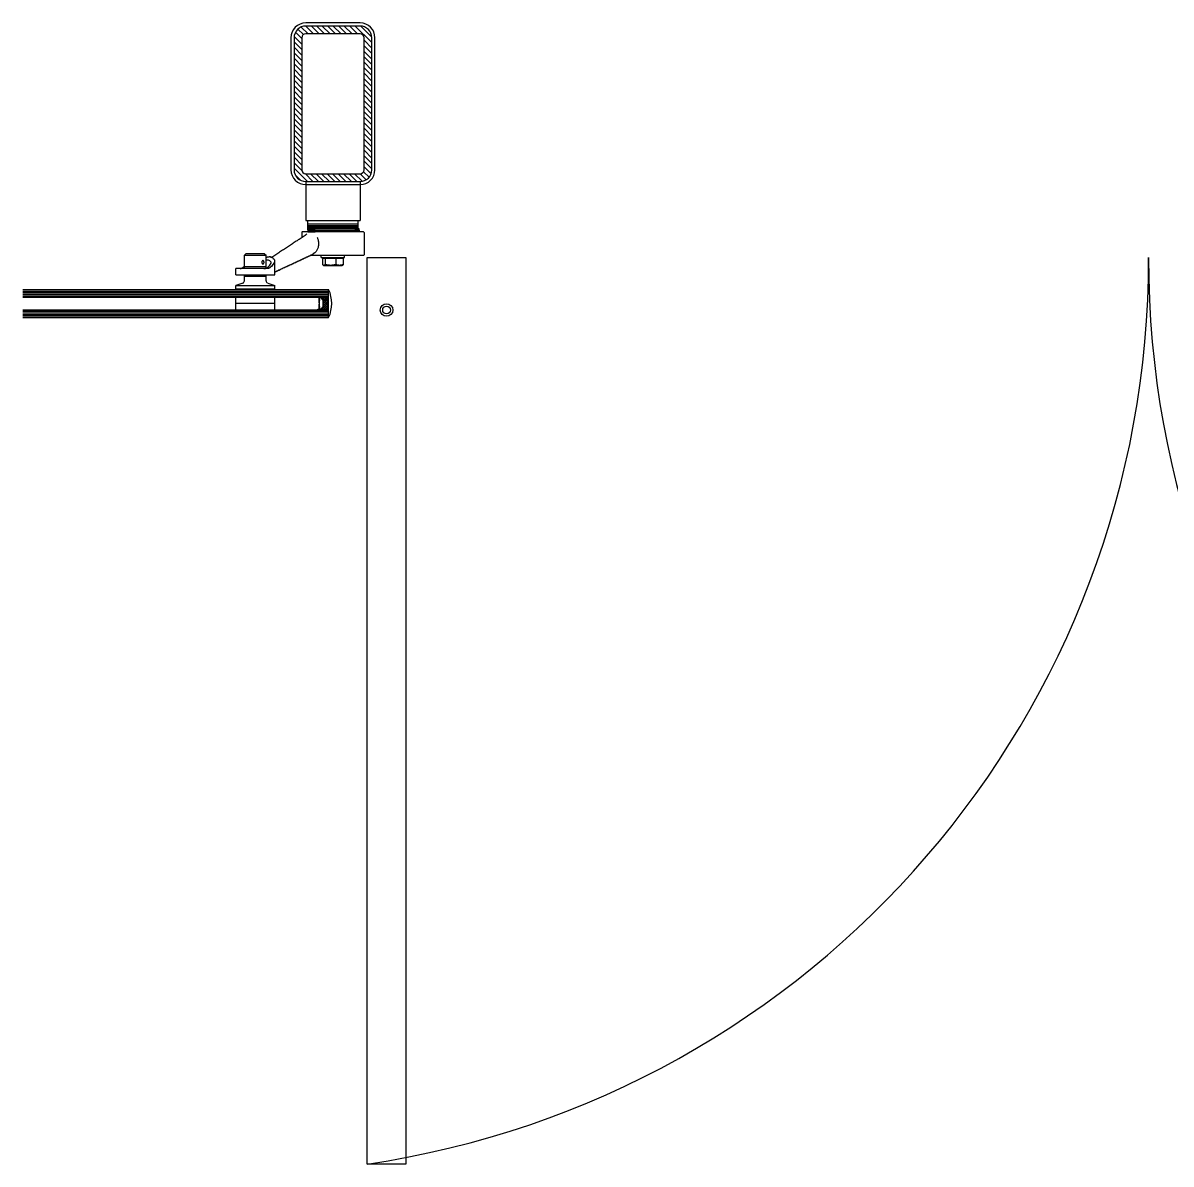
# Model space of a CAD drawing. Header units: inches. Extents: x -12530 to 36157, y 78659 to 110077.
# Drawn here: x 12155 to 13634, y 88586 to 90055 of the extents above; entities that cross this region are included whole.
import ezdxf

# ---------------------------------------------------------------- set-up
doc = ezdxf.new("R2010")
doc.units = ezdxf.units.IN
doc.header["$MEASUREMENT"] = 0
doc.layers.add('freecads.com', color=7, linetype='Continuous')

msp = doc.modelspace()

# ---------------------------------------------------------------- linework, layer by layer
at = {"layer": 'freecads.com'}
for p, q in [((12516.5, 90039.6, 0), (12509.4, 90046.7, 0)), ((12522.5, 90040.6, 0), (12513.7, 90049.4, 0)), ((12589.5, 90054.6, 0), (12519.5, 90054.6, 0)), ((12589.5, 90050.6, 0), (12519.5, 90050.6, 0)), ((12529.6, 90040.6, 0), (12519.6, 90050.6, 0)), ((12536.7, 90040.6, 0), (12526.7, 90050.6, 0)), ((12543.7, 90040.6, 0), (12533.7, 90050.6, 0)), ((12550.8, 90040.6, 0), (12540.8, 90050.6, 0)), ((12557.9, 90040.6, 0), (12547.9, 90050.6, 0)), ((12565, 90040.6, 0), (12555, 90050.6, 0)), ((12572, 90040.6, 0), (12562, 90050.6, 0)), ((12579.1, 90040.6, 0), (12569.1, 90050.6, 0)), ((12586.2, 90040.6, 0), (12576.2, 90050.6, 0)), ((12604.5, 90029.3, 0), (12583.2, 90050.6, 0)), ((12604.5, 90036.4, 0), (12590.3, 90050.6, 0)), ((12500.5, 90035.6, 0), (12500.5, 89865.6, 0)), ((12504.5, 90035.6, 0), (12504.5, 89865.6, 0)), ((12514.5, 90020.3, 0), (12504.5, 90030.3, 0)), ((12514.5, 90027.4, 0), (12504.6, 90037.3, 0)), ((12514.5, 90034.5, 0), (12506.3, 90042.7, 0)), ((12514.5, 90035.6, 0), (12514.5, 89865.6, 0)), ((12589.5, 90040.6, 0), (12519.5, 90040.6, 0)), ((12594.5, 89865.6, 0), (12594.5, 90035.6, 0)), ((12604.5, 90022.3, 0), (12594.5, 90032.3, 0)), ((12604.5, 89865.6, 0), (12604.5, 90035.6, 0)), ((12608.5, 89865.6, 0), (12608.5, 90035.6, 0)), ((12514.5, 90013.3, 0), (12504.5, 90023.3, 0)), ((12514.5, 90006.2, 0), (12504.5, 90016.2, 0)), ((12604.5, 90015.2, 0), (12594.5, 90025.2, 0)), ((12604.5, 90008.1, 0), (12594.5, 90018.1, 0)), ((12514.5, 89999.1, 0), (12504.5, 90009.1, 0)), ((12514.5, 89992, 0), (12504.5, 90002, 0)), ((12604.5, 90001, 0), (12594.5, 90011, 0)), ((12604.5, 89994, 0), (12594.5, 90004, 0)), ((12514.5, 89985, 0), (12504.5, 89995, 0)), ((12514.5, 89977.9, 0), (12504.5, 89987.9, 0)), ((12604.5, 89986.9, 0), (12594.5, 89996.9, 0)), ((12604.5, 89979.8, 0), (12594.5, 89989.8, 0)), ((12514.5, 89970.8, 0), (12504.5, 89980.8, 0)), ((12514.5, 89963.8, 0), (12504.5, 89973.8, 0)), ((12604.5, 89972.8, 0), (12594.5, 89982.8, 0)), ((12604.5, 89965.7, 0), (12594.5, 89975.7, 0)), ((12514.5, 89956.7, 0), (12504.5, 89966.7, 0)), ((12514.5, 89949.6, 0), (12504.5, 89959.6, 0)), ((12604.5, 89958.6, 0), (12594.5, 89968.6, 0)), ((12604.5, 89951.5, 0), (12594.5, 89961.5, 0)), ((12514.5, 89942.6, 0), (12504.5, 89952.6, 0)), ((12514.5, 89935.5, 0), (12504.5, 89945.5, 0)), ((12604.5, 89944.5, 0), (12594.5, 89954.5, 0)), ((12604.5, 89937.4, 0), (12594.5, 89947.4, 0)), ((12514.5, 89928.4, 0), (12504.5, 89938.4, 0)), ((12514.5, 89921.3, 0), (12504.5, 89931.3, 0)), ((12604.5, 89930.3, 0), (12594.5, 89940.3, 0)), ((12604.5, 89923.3, 0), (12594.5, 89933.3, 0)), ((12604.5, 89916.2, 0), (12594.5, 89926.2, 0)), ((12514.5, 89914.3, 0), (12504.5, 89924.3, 0)), ((12514.5, 89907.2, 0), (12504.5, 89917.2, 0)), ((12604.5, 89909.1, 0), (12594.5, 89919.1, 0)), ((12604.5, 89902, 0), (12594.5, 89912, 0)), ((12514.5, 89900.1, 0), (12504.5, 89910.1, 0)), ((12514.5, 89893.1, 0), (12504.5, 89903.1, 0)), ((12604.5, 89895, 0), (12594.5, 89905, 0)), ((12604.5, 89887.9, 0), (12594.5, 89897.9, 0)), ((12514.5, 89886, 0), (12504.5, 89896, 0)), ((12514.5, 89878.9, 0), (12504.5, 89888.9, 0)), ((12514.5, 89871.8, 0), (12504.5, 89881.8, 0)), ((12604.5, 89880.8, 0), (12594.5, 89890.8, 0)), ((12604.5, 89873.8, 0), (12594.5, 89883.8, 0)), ((12514.6, 89864.7, 0), (12504.5, 89874.8, 0)), ((12521.6, 89850.6, 0), (12504.5, 89867.7, 0)), ((12604.5, 89866.7, 0), (12594.5, 89876.7, 0)), ((12603.6, 89860.5, 0), (12594.5, 89869.6, 0)), ((12513.1, 89852, 0), (12506, 89859.2, 0)), ((12528.7, 89850.6, 0), (12518.6, 89860.7, 0)), ((12519.5, 89860.6, 0), (12589.5, 89860.6, 0)), ((12535.8, 89850.6, 0), (12525.8, 89860.6, 0)), ((12542.8, 89850.6, 0), (12532.8, 89860.6, 0)), ((12549.9, 89850.6, 0), (12539.9, 89860.6, 0)), ((12557, 89850.6, 0), (12547, 89860.6, 0)), ((12564, 89850.6, 0), (12554, 89860.6, 0)), ((12571.1, 89850.6, 0), (12561.1, 89860.6, 0)), ((12578.2, 89850.6, 0), (12568.2, 89860.6, 0)), ((12585.3, 89850.6, 0), (12575.3, 89860.6, 0)), ((12592.1, 89850.8, 0), (12582.3, 89860.6, 0)), ((12597.3, 89852.8, 0), (12589.4, 89860.6, 0)), ((12601.1, 89856, 0), (12593.9, 89863.2, 0)), ((12519.5, 89850.6, 0), (12589.5, 89850.6, 0)), ((12519.5, 89846.6, 0), (12589.5, 89846.6, 0)), ((12598.5, 88586.1, 0), (12598.5, 89752.7, 0)), ((12598.5, 89752.7, 0), (12648.5, 89752.7, 0)), ((12648.5, 89752.7, 0), (12648.5, 88586.1, 0)), ((12155.4, 89711.6), (12549, 89711.6, 0)), ((12155.4, 89709.6), (12549, 89709.6, 0)), ((12155.4, 89707.6), (12549, 89707.6, 0)), ((12155.4, 89705.6), (12549, 89705.6, 0)), ((12549, 89701.6, 0), (12549, 89711.6, 0)), ((12155.4, 89703.6), (12549, 89703.6, 0)), ((12155.4, 89701.6), (12549, 89701.6, 0)), ((12479.5, 89693.6, 0), (12429.5, 89693.6, 0)), ((12534.8, 89701.4), (12534.8, 89701.6)), ((12534.8, 89701.6), (12536.6, 89701.6)), ((12535.3, 89701.1), (12534.8, 89701.4)), ((12536.6, 89701.1), (12535.3, 89701.1)), ((12536.7, 89701.1), (12536.6, 89701.1)), ((12536.6, 89701.1), (12536.6, 89701.1)), ((12536.7, 89701), (12536.7, 89701.1)), ((12536.7, 89701.1), (12536.7, 89701.1)), ((12536.8, 89701), (12536.7, 89701)), ((12536.8, 89700.9), (12536.8, 89701)), ((12536.8, 89701), (12536.8, 89701)), ((12536.8, 89698.3), (12536.8, 89700.9)), ((12536.8, 89700.9), (12536.8, 89700.9)), ((12536.8, 89700.9), (12536.8, 89700.9)), ((12537.2, 89698.1), (12536.8, 89698.3)), ((12536.8, 89697.9), (12537.2, 89698.1)), ((12536.8, 89694.4), (12536.8, 89697.9)), ((12537, 89694.1), (12536.8, 89694.4)), ((12536.8, 89692.9), (12537, 89693.1)), ((12536.8, 89689.3), (12536.8, 89692.9)), ((12537.2, 89689.1), (12536.8, 89689.3)), ((12537, 89693.1), (12537, 89694.1)), ((12537.3, 89698.6), (12537.3, 89700.5)), ((12537.7, 89698.4), (12537.3, 89698.6)), ((12537.3, 89697.6), (12537.7, 89697.9)), ((12537.3, 89689.6), (12537.3, 89697.6)), ((12537.7, 89689.4), (12537.3, 89689.6)), ((12537.7, 89697.9), (12537.7, 89698.4)), ((12537.7, 89688.9), (12537.7, 89689.4)), ((12538.9, 89700.8), (12541.4, 89698)), ((12539.1, 89701.3), (12541.9, 89698.2)), ((12539.7, 89685.6), (12548.8, 89694.7)), ((12540.1, 89700.2), (12541.6, 89701.6)), ((12548.9, 89692.9), (12540.2, 89701.6)), ((12541.4, 89698), (12541.4, 89689.2)), ((12541.5, 89698.7), (12544.4, 89701.6)), ((12541.9, 89696.3), (12547.3, 89701.6)), ((12541.9, 89693.5), (12548.9, 89700.5)), ((12541.9, 89698.2), (12541.9, 89689)), ((12541.9, 89690.7), (12548.9, 89697.6)), ((12548.9, 89690), (12541.9, 89697)), ((12549, 89687.1), (12541.9, 89694.2)), ((12547.6, 89685.6), (12541.9, 89691.4)), ((12542.5, 89685.6), (12548.9, 89691.9)), ((12548.9, 89695.7), (12543, 89701.6)), ((12548.9, 89698.5), (12545.8, 89701.6)), ((12549, 89701.3), (12548.6, 89701.6)), ((12548.8, 89694.6), (12549, 89701.6, 0)), ((12548.9, 89690.4), (12548.8, 89694.6)), ((12549, 89685.6, 0), (12548.9, 89690.4)), ((12155.4, 89685.6), (12549, 89685.6, 0)), ((12155.4, 89683.6), (12549, 89683.6, 0)), ((12155.4, 89681.6), (12549, 89681.6, 0)), ((12155.4, 89679.6), (12549, 89679.6, 0)), ((12155.4, 89677.6), (12549, 89677.6, 0)), ((12155.4, 89675.6), (12549, 89675.6, 0)), ((12155.4, 89675.6), (12549, 89675.6, 0)), ((12534.8, 89685.9), (12535.3, 89686.1)), ((12534.8, 89685.6), (12534.8, 89685.9)), ((12536.7, 89685.6), (12534.8, 89685.6)), ((12535.3, 89686.1), (12536.6, 89686.1)), ((12536.6, 89686.1), (12536.6, 89686.1)), ((12536.6, 89686.1), (12536.7, 89686.1)), ((12536.7, 89686.1), (12536.7, 89686.2)), ((12536.7, 89686.2), (12536.8, 89686.2)), ((12536.7, 89686.1), (12536.7, 89686.1)), ((12536.8, 89688.9), (12537.2, 89689.1)), ((12536.8, 89686.4), (12536.8, 89688.9)), ((12536.8, 89686.3), (12536.8, 89686.4)), ((12536.8, 89686.2), (12536.8, 89686.3)), ((12536.8, 89686.2), (12536.8, 89686.2)), ((12536.8, 89686.2), (12536.8, 89686.2)), ((12537.3, 89688.6), (12537.7, 89688.9)), ((12537.3, 89686.8), (12537.3, 89688.6)), ((12541.4, 89689.2), (12538.9, 89686.4)), ((12541.9, 89689), (12539.1, 89685.9)), ((12539.2, 89685.6), (12539.1, 89685.7)), ((12542, 89685.6), (12540.4, 89687.3)), ((12544.8, 89685.6), (12541.7, 89688.8)), ((12545.4, 89685.6), (12548.9, 89689.2)), ((12548.2, 89685.6), (12549, 89686.4)), ((12549, 89675.6, 0), (12549, 89685.6, 0)), ((12648.5, 88586.1, 0), (12598.5, 88586.1, 0))]:
    msp.add_line(p, q, dxfattribs=at)
for p, q in [((12519.5, 89850.6, 0), (12519.5, 89800.6, 0)), ((12519.5, 89850.6, 0), (12589.5, 89850.6, 0)), ((12589.5, 89850.6, 0), (12589.5, 89800.6, 0)), ((12519.5, 89800.6, 0), (12554.5, 89800.6, 0)), ((12522, 89795.6, 0), (12522, 89800.6, 0)), ((12531.5, 89795.6, 0), (12522, 89795.6, 0)), ((12531.5, 89795.6, 0), (12522, 89795.6, 0)), ((12522, 89793.6, 0), (12522, 89795.6, 0)), ((12531.5, 89793.6, 0), (12522, 89793.6, 0)), ((12531.5, 89793.6, 0), (12522, 89793.6, 0)), ((12522, 89791.6, 0), (12522, 89793.6, 0)), ((12587, 89795.6, 0), (12531.5, 89795.6, 0)), ((12587, 89795.6, 0), (12531.5, 89795.6, 0)), ((12587, 89793.6, 0), (12531.5, 89793.6, 0)), ((12587, 89793.6, 0), (12531.5, 89793.6, 0)), ((12554.5, 89800.6, 0), (12589.5, 89800.6, 0)), ((12587, 89795.6, 0), (12587, 89800.6, 0)), ((12587, 89793.6, 0), (12587, 89795.6, 0)), ((12587, 89791.6, 0), (12587, 89793.6, 0)), ((12514.8, 89778.6, 0), (12513.5, 89777.8, 0)), ((12514.5, 89785.1, 0), (12514.5, 89778.4, 0)), ((12516.1, 89779.4, 0), (12514.8, 89778.6, 0)), ((12522.1, 89785.6, 0), (12515, 89785.6, 0)), ((12517.3, 89780.2, 0), (12516.1, 89779.4, 0)), ((12518.6, 89781.1, 0), (12517.3, 89780.2, 0)), ((12519.8, 89781.9, 0), (12518.6, 89781.1, 0)), ((12521.1, 89782.7, 0), (12519.8, 89781.9, 0)), ((12531.5, 89791.6, 0), (12522, 89791.6, 0)), ((12531.5, 89791.6, 0), (12522, 89791.6, 0)), ((12522, 89790.6, 0), (12522, 89791.6, 0)), ((12531.5, 89790.6, 0), (12522, 89790.6, 0)), ((12531.5, 89790.6, 0), (12522, 89790.6, 0)), ((12522, 89789.6, 0), (12522, 89790.6, 0)), ((12587, 89789.6, 0), (12522, 89789.6, 0)), ((12522, 89788.2, 0), (12522, 89789.6, 0)), ((12531.5, 89789.6, 0), (12522, 89789.6, 0)), ((12522, 89788.2, 0), (12522, 89786.6, 0)), ((12522, 89786.6, 0), (12587, 89786.6, 0)), ((12531.5, 89786.6, 0), (12522, 89786.6, 0)), ((12522, 89785.6, 0), (12522, 89786.6, 0)), ((12522.1, 89785.6, 0), (12522.4, 89785.6, 0)), ((12522.4, 89785.6, 0), (12522.7, 89785.6, 0)), ((12522.7, 89785.6, 0), (12523.1, 89785.6, 0)), ((12523.1, 89785.6, 0), (12523.4, 89785.6, 0)), ((12523.4, 89785.6, 0), (12523.7, 89785.6, 0)), ((12523.7, 89785.6, 0), (12524, 89785.6, 0)), ((12524, 89785.6, 0), (12524.4, 89785.6, 0)), ((12524.4, 89785.6, 0), (12524.7, 89785.6, 0)), ((12524.7, 89785.6, 0), (12525.1, 89785.6, 0)), ((12525.1, 89785.6, 0), (12525.5, 89785.6, 0)), ((12525.5, 89785.6, 0), (12525.8, 89785.6, 0)), ((12525.8, 89785.6, 0), (12526.2, 89785.6, 0)), ((12526.2, 89785.6, 0), (12526.6, 89785.6, 0)), ((12526.6, 89785.6, 0), (12527.1, 89785.6, 0)), ((12527.1, 89785.6, 0), (12527.5, 89785.6, 0)), ((12527.5, 89785.6, 0), (12527.9, 89785.6, 0)), ((12527.9, 89785.6, 0), (12528.4, 89785.6, 0)), ((12528.4, 89785.6, 0), (12528.8, 89785.6, 0)), ((12528.8, 89785.6, 0), (12529.3, 89785.6, 0)), ((12529.3, 89785.6, 0), (12529.7, 89785.6, 0)), ((12529.7, 89785.6, 0), (12530.2, 89785.6, 0)), ((12530.2, 89785.6, 0), (12530.7, 89785.6, 0)), ((12530.7, 89785.6, 0), (12531.1, 89785.6, 0)), ((12531.1, 89785.6, 0), (12531.6, 89785.6, 0)), ((12587, 89791.6, 0), (12531.5, 89791.6, 0)), ((12587, 89791.6, 0), (12531.5, 89791.6, 0)), ((12587, 89790.6, 0), (12531.5, 89790.6, 0)), ((12587, 89790.6, 0), (12531.5, 89790.6, 0)), ((12587, 89789.6, 0), (12531.5, 89789.6, 0)), ((12587, 89786.6, 0), (12531.5, 89786.6, 0)), ((12594, 89785.6, 0), (12531.6, 89785.6, 0)), ((12587, 89790.6, 0), (12587, 89791.6, 0)), ((12587, 89789.6, 0), (12587, 89790.6, 0)), ((12587, 89789.6, 0), (12587.3, 89789.6, 0)), ((12587, 89788, 0), (12587, 89789.6, 0)), ((12587.3, 89788.1, 0), (12587, 89788.1, 0)), ((12587, 89788.1, 0), (12587.3, 89788.1, 0)), ((12587, 89788, 0), (12587, 89786.6, 0)), ((12587.3, 89786.6, 0), (12587, 89786.6, 0)), ((12587, 89785.6, 0), (12587, 89786.6, 0)), ((12588.1, 89789.6, 0), (12587.3, 89789.6, 0)), ((12587.3, 89786.6, 0), (12588.1, 89786.6, 0)), ((12588.1, 89788.1, 0), (12588.1, 89789.6, 0)), ((12588.1, 89788.1, 0), (12588.1, 89786.6, 0)), ((12594.5, 89785.1, 0), (12594.5, 89756.1, 0)), ((12492.2, 89763.7, 0), (12491, 89762.8, 0)), ((12493.5, 89764.5, 0), (12492.2, 89763.7, 0)), ((12494.7, 89765.3, 0), (12493.5, 89764.5, 0)), ((12496, 89766.2, 0), (12494.7, 89765.3, 0)), ((12497.2, 89767, 0), (12496, 89766.2, 0)), ((12498.5, 89767.8, 0), (12497.2, 89767, 0)), ((12499.7, 89768.6, 0), (12498.5, 89767.8, 0)), ((12501, 89769.5, 0), (12499.7, 89768.6, 0)), ((12502.3, 89770.3, 0), (12501, 89769.5, 0)), ((12503.5, 89771.1, 0), (12502.3, 89770.3, 0)), ((12504.8, 89772, 0), (12503.5, 89771.1, 0)), ((12506, 89772.8, 0), (12504.8, 89772, 0)), ((12507.3, 89773.6, 0), (12506, 89772.8, 0)), ((12508.5, 89774.4, 0), (12507.3, 89773.6, 0)), ((12509.8, 89775.3, 0), (12508.5, 89774.4, 0)), ((12511, 89776.1, 0), (12509.8, 89775.3, 0)), ((12512.3, 89776.9, 0), (12511, 89776.1, 0)), ((12513.5, 89777.8, 0), (12512.3, 89776.9, 0)), ((12442.5, 89757.6, 0), (12440.5, 89755.6, 0)), ((12440.5, 89740.6, 0), (12440.5, 89755.6, 0)), ((12440.5, 89755.6, 0), (12444.6, 89755.6, 0)), ((12446, 89757.6, 0), (12442.5, 89757.6, 0)), ((12444.6, 89755.6, 0), (12468.5, 89755.6, 0)), ((12466.5, 89757.6, 0), (12446, 89757.6, 0)), ((12463.8, 89748.5, 0), (12463.6, 89748.4, 0)), ((12464, 89748.6, 0), (12463.8, 89748.5, 0)), ((12464.2, 89748.7, 0), (12464, 89748.6, 0)), ((12464.4, 89748.7, 0), (12464.2, 89748.7, 0)), ((12464.6, 89748.7, 0), (12464.4, 89748.7, 0)), ((12464.8, 89748.6, 0), (12464.6, 89748.7, 0)), ((12465, 89748.5, 0), (12464.8, 89748.6, 0)), ((12465.1, 89748.4, 0), (12465, 89748.5, 0)), ((12466.5, 89757.6, 0), (12468.5, 89755.6, 0)), ((12468.5, 89740.6, 0), (12468.5, 89755.6, 0)), ((12469.2, 89752.9, 0), (12468.5, 89752.8, 0)), ((12469.8, 89753.1, 0), (12469.2, 89752.9, 0)), ((12470.4, 89753.2, 0), (12469.8, 89753.1, 0)), ((12471, 89753.3, 0), (12470.4, 89753.2, 0)), ((12471.6, 89753.4, 0), (12471, 89753.3, 0)), ((12472.2, 89753.5, 0), (12471.6, 89753.4, 0)), ((12472.7, 89753.5, 0), (12472.2, 89753.5, 0)), ((12473.2, 89753.5, 0), (12472.7, 89753.5, 0)), ((12473.7, 89753.5, 0), (12473.2, 89753.5, 0)), ((12473.4, 89753.5, 0), (12473.5, 89753.5, 0)), ((12473.5, 89753.5, 0), (12473.7, 89753.5, 0)), ((12474.2, 89753.5, 0), (12473.7, 89753.5, 0)), ((12473.7, 89753.5, 0), (12473.8, 89753.5, 0)), ((12473.8, 89753.5, 0), (12473.9, 89753.5, 0)), ((12473.9, 89753.5, 0), (12474.1, 89753.5, 0)), ((12474.1, 89753.5, 0), (12474.2, 89753.5, 0)), ((12474.6, 89753.4, 0), (12474.2, 89753.5, 0)), ((12474.2, 89753.5, 0), (12474.3, 89753.5, 0)), ((12474.3, 89753.5, 0), (12474.5, 89753.5, 0)), ((12474.5, 89753.5, 0), (12474.6, 89753.4, 0)), ((12474.9, 89753.3, 0), (12474.6, 89753.4, 0)), ((12474.6, 89753.4, 0), (12474.7, 89753.4, 0)), ((12474.7, 89753.4, 0), (12474.8, 89753.4, 0)), ((12474.8, 89753.4, 0), (12474.9, 89753.4, 0)), ((12474.9, 89753.4, 0), (12475, 89753.4, 0)), ((12475.3, 89753.2, 0), (12474.9, 89753.3, 0)), ((12475, 89753.4, 0), (12475.1, 89753.3, 0)), ((12475.1, 89753.3, 0), (12475.2, 89753.3, 0)), ((12475.2, 89753.3, 0), (12475.3, 89753.3, 0)), ((12475.3, 89753.3, 0), (12475.4, 89753.2, 0)), ((12475.5, 89753.1, 0), (12475.3, 89753.2, 0)), ((12475.4, 89753.2, 0), (12475.5, 89753.2, 0)), ((12475.5, 89753.2, 0), (12475.6, 89753.2, 0)), ((12475.8, 89752.9, 0), (12475.5, 89753.1, 0)), ((12475.6, 89753.2, 0), (12475.7, 89753.1, 0)), ((12475.7, 89753.1, 0), (12475.8, 89753.1, 0)), ((12475.8, 89753.1, 0), (12475.8, 89753, 0)), ((12475.8, 89753, 0), (12475.9, 89753, 0)), ((12476.1, 89752.8, 0), (12475.8, 89752.9, 0)), ((12477.2, 89753.7, 0), (12475.9, 89752.9, 0)), ((12475.9, 89753, 0), (12476, 89752.9, 0)), ((12476.3, 89752.6, 0), (12476.1, 89752.8, 0)), ((12476.5, 89752.5, 0), (12476.3, 89752.6, 0)), ((12476.7, 89752.3, 0), (12476.5, 89752.5, 0)), ((12476.9, 89752.1, 0), (12476.7, 89752.3, 0)), ((12477, 89752, 0), (12476.9, 89752.1, 0)), ((12477.2, 89751.8, 0), (12477, 89752, 0)), ((12478.4, 89754.5, 0), (12477.2, 89753.7, 0)), ((12477.4, 89751.7, 0), (12477.2, 89751.8, 0)), ((12477.7, 89751.5, 0), (12477.4, 89751.7, 0)), ((12479.7, 89755.4, 0), (12478.4, 89754.5, 0)), ((12479.5, 89730.6, 0), (12479.5, 89748.5, 0)), ((12480.9, 89756.2, 0), (12479.7, 89755.4, 0)), ((12482.2, 89757, 0), (12480.9, 89756.2, 0)), ((12483.4, 89757.9, 0), (12482.2, 89757, 0)), ((12484.7, 89758.7, 0), (12483.4, 89757.9, 0)), ((12485.9, 89759.5, 0), (12484.7, 89758.7, 0)), ((12487.2, 89760.3, 0), (12485.9, 89759.5, 0)), ((12488.5, 89761.2, 0), (12487.2, 89760.3, 0)), ((12489.7, 89762, 0), (12488.5, 89761.2, 0)), ((12491, 89762.8, 0), (12489.7, 89762, 0)), ((12509.9, 89748.3, 0), (12511.3, 89748.9, 0)), ((12510.4, 89748.4, 0), (12511.8, 89749.1, 0)), ((12511.3, 89748.9, 0), (12512.6, 89749.6, 0)), ((12511.8, 89749.1, 0), (12513.2, 89749.7, 0)), ((12512.6, 89749.6, 0), (12514, 89750.2, 0)), ((12513.2, 89749.7, 0), (12514.6, 89750.4, 0)), ((12514, 89750.2, 0), (12515.4, 89750.9, 0)), ((12514.6, 89750.4, 0), (12516, 89751, 0)), ((12515.4, 89750.9, 0), (12516.8, 89751.5, 0)), ((12516, 89751, 0), (12517.4, 89751.7, 0)), ((12516.8, 89751.5, 0), (12518.2, 89752.2, 0)), ((12517.4, 89751.7, 0), (12518.8, 89752.3, 0)), ((12518.2, 89752.2, 0), (12519.5, 89752.8, 0)), ((12518.8, 89752.3, 0), (12520.2, 89753, 0)), ((12519.5, 89752.8, 0), (12520.9, 89753.5, 0)), ((12520.2, 89753, 0), (12521.6, 89753.6, 0)), ((12520.9, 89753.5, 0), (12522.3, 89754.1, 0)), ((12521.6, 89753.6, 0), (12523, 89754.3, 0)), ((12522.3, 89754.1, 0), (12523.7, 89754.7, 0)), ((12523, 89754.3, 0), (12524.4, 89755, 0)), ((12523.7, 89754.7, 0), (12525.1, 89755.4, 0)), ((12524.4, 89755, 0), (12525.8, 89755.6, 0)), ((12525.1, 89755.4, 0), (12526.4, 89756, 0)), ((12525.5, 89755.6, 0), (12526.2, 89755.6, 0)), ((12526.2, 89755.6, 0), (12594, 89755.6, 0)), ((12526.4, 89756, 0), (12527.8, 89756.7, 0)), ((12527.8, 89756.7, 0), (12529.2, 89757.3, 0)), ((12539.5, 89752.6, 0), (12539.5, 89755.6, 0)), ((12539.5, 89752.6, 0), (12568.5, 89752.6, 0)), ((12541.1, 89751.8, 0), (12544.7, 89751.8, 0)), ((12541.1, 89751.8, 0), (12541.1, 89743.7, 0)), ((12543.3, 89751.8, 0), (12543.3, 89752.6, 0)), ((12544.7, 89751.8, 0), (12558.1, 89751.8, 0)), ((12544.7, 89751.8, 0), (12544.7, 89743.7, 0)), ((12558.1, 89751.8, 0), (12567.9, 89751.8, 0)), ((12558.1, 89751.8, 0), (12558.1, 89743.7, 0)), ((12565.8, 89751.8, 0), (12565.8, 89752.6, 0)), ((12567.9, 89743.7, 0), (12567.9, 89751.8, 0)), ((12568.5, 89752.6, 0), (12569.5, 89752.6, 0)), ((12569.5, 89752.6, 0), (12569.5, 89755.6, 0)), ((12429.5, 89730.6, 0), (12429.5, 89738.6, 0)), ((12470.3, 89738.6, 0), (12429.5, 89738.6, 0)), ((12435.1, 89738.6, 0), (12435.2, 89738.6, 0)), ((12435.2, 89738.6, 0), (12435.4, 89738.6, 0)), ((12435.4, 89738.6, 0), (12435.5, 89738.6, 0)), ((12435.5, 89738.6, 0), (12435.6, 89738.6, 0)), ((12435.6, 89738.6, 0), (12435.8, 89738.7, 0)), ((12435.8, 89738.7, 0), (12435.9, 89738.7, 0)), ((12435.9, 89738.7, 0), (12436, 89738.7, 0)), ((12436, 89738.7, 0), (12436.2, 89738.7, 0)), ((12436.2, 89738.7, 0), (12436.3, 89738.8, 0)), ((12436.3, 89738.8, 0), (12436.5, 89738.8, 0)), ((12436.5, 89738.8, 0), (12436.6, 89738.9, 0)), ((12436.6, 89738.9, 0), (12436.8, 89738.9, 0)), ((12436.8, 89738.9, 0), (12436.9, 89739, 0)), ((12436.9, 89739, 0), (12437.1, 89739, 0)), ((12437.1, 89739, 0), (12437.2, 89739.1, 0)), ((12437.2, 89739.1, 0), (12437.4, 89739.2, 0)), ((12437.4, 89739.2, 0), (12437.5, 89739.2, 0)), ((12437.5, 89739.2, 0), (12437.6, 89739.3, 0)), ((12437.6, 89739.3, 0), (12437.8, 89739.4, 0)), ((12437.8, 89739.4, 0), (12437.9, 89739.5, 0)), ((12437.9, 89739.5, 0), (12438.1, 89739.6, 0)), ((12438.1, 89739.6, 0), (12438.2, 89739.7, 0)), ((12438.2, 89739.7, 0), (12438.4, 89739.8, 0)), ((12438.4, 89739.8, 0), (12438.5, 89739.9, 0)), ((12439.9, 89738.6, 0), (12439.8, 89738.6, 0)), ((12439.8, 89738.6, 0), (12439.8, 89738.6, 0)), ((12440, 89738.6, 0), (12439.9, 89738.6, 0)), ((12439.9, 89738.6, 0), (12439.9, 89738.6, 0)), ((12439.9, 89738.6, 0), (12439.9, 89738.6, 0)), ((12439.9, 89738.6, 0), (12439.9, 89738.6, 0)), ((12440.1, 89738.6, 0), (12440, 89738.6, 0)), ((12440, 89738.6, 0), (12440, 89738.6, 0)), ((12440, 89738.6, 0), (12440, 89738.6, 0)), ((12440.2, 89738.7, 0), (12440.1, 89738.7, 0)), ((12440.1, 89738.7, 0), (12440.1, 89738.6, 0)), ((12440.1, 89738.6, 0), (12440.1, 89738.6, 0)), ((12440.1, 89738.6, 0), (12440.1, 89738.6, 0)), ((12440.3, 89738.7, 0), (12440.2, 89738.7, 0)), ((12440.2, 89738.7, 0), (12440.2, 89738.7, 0)), ((12440.2, 89738.7, 0), (12440.2, 89738.7, 0)), ((12440.4, 89738.7, 0), (12440.3, 89738.7, 0)), ((12440.3, 89738.7, 0), (12440.3, 89738.7, 0)), ((12440.3, 89738.7, 0), (12440.3, 89738.7, 0)), ((12440.5, 89738.8, 0), (12440.4, 89738.8, 0)), ((12440.4, 89738.8, 0), (12440.4, 89738.7, 0)), ((12440.4, 89738.7, 0), (12440.4, 89738.7, 0)), ((12444.6, 89740.6, 0), (12440.5, 89740.6, 0)), ((12444.6, 89740.6, 0), (12440.5, 89740.6, 0)), ((12440.5, 89738.6, 0), (12440.5, 89740.6, 0)), ((12440.5, 89738.8, 0), (12440.5, 89738.8, 0)), ((12440.5, 89738.8, 0), (12440.5, 89738.8, 0)), ((12468.5, 89740.6, 0), (12444.6, 89740.6, 0)), ((12468.5, 89740.6, 0), (12444.6, 89740.6, 0)), ((12462.9, 89747.1, 0), (12462.8, 89746.9, 0)), ((12462.8, 89746.9, 0), (12462.8, 89746.6, 0)), ((12462.8, 89746.6, 0), (12462.8, 89746.3, 0)), ((12462.8, 89746.3, 0), (12462.9, 89746.1, 0)), ((12463, 89747.4, 0), (12462.9, 89747.1, 0)), ((12462.9, 89746.1, 0), (12463, 89745.8, 0)), ((12463.1, 89747.7, 0), (12463, 89747.4, 0)), ((12463, 89745.8, 0), (12463.1, 89745.6, 0)), ((12463.2, 89747.9, 0), (12463.1, 89747.7, 0)), ((12463.1, 89745.6, 0), (12463.2, 89745.3, 0)), ((12463.3, 89748.1, 0), (12463.2, 89747.9, 0)), ((12463.2, 89745.3, 0), (12463.3, 89745.1, 0)), ((12463.5, 89748.3, 0), (12463.3, 89748.1, 0)), ((12463.3, 89745.1, 0), (12463.5, 89744.9, 0)), ((12463.6, 89748.4, 0), (12463.5, 89748.3, 0)), ((12463.5, 89744.9, 0), (12463.6, 89744.8, 0)), ((12463.6, 89744.8, 0), (12463.8, 89744.7, 0)), ((12463.8, 89744.7, 0), (12464, 89744.6, 0)), ((12464, 89744.6, 0), (12464.2, 89744.5, 0)), ((12464.2, 89744.5, 0), (12464.4, 89744.5, 0)), ((12464.4, 89744.5, 0), (12464.6, 89744.5, 0)), ((12464.6, 89744.5, 0), (12464.8, 89744.6, 0)), ((12464.8, 89744.6, 0), (12465, 89744.7, 0)), ((12465, 89744.7, 0), (12465.1, 89744.8, 0)), ((12465.3, 89748.3, 0), (12465.1, 89748.4, 0)), ((12465.1, 89744.8, 0), (12465.3, 89744.9, 0)), ((12465.4, 89748.1, 0), (12465.3, 89748.3, 0)), ((12465.3, 89744.9, 0), (12465.4, 89745.1, 0)), ((12465.5, 89747.9, 0), (12465.4, 89748.1, 0)), ((12465.4, 89745.1, 0), (12465.5, 89745.3, 0)), ((12465.6, 89747.7, 0), (12465.5, 89747.9, 0)), ((12465.5, 89745.3, 0), (12465.6, 89745.6, 0)), ((12465.7, 89747.4, 0), (12465.6, 89747.7, 0)), ((12465.6, 89745.6, 0), (12465.7, 89745.8, 0)), ((12465.6, 89738.6, 0), (12465.8, 89738.6, 0)), ((12465.8, 89747.1, 0), (12465.7, 89747.4, 0)), ((12465.7, 89745.8, 0), (12465.8, 89746.1, 0)), ((12465.8, 89746.9, 0), (12465.8, 89747.1, 0)), ((12465.8, 89746.6, 0), (12465.8, 89746.9, 0)), ((12465.8, 89746.3, 0), (12465.8, 89746.6, 0)), ((12465.8, 89746.1, 0), (12465.8, 89746.3, 0)), ((12465.8, 89738.6, 0), (12466.1, 89738.6, 0)), ((12466.1, 89738.6, 0), (12466.3, 89738.6, 0)), ((12466.3, 89738.6, 0), (12466.6, 89738.6, 0)), ((12466.6, 89738.6, 0), (12466.8, 89738.7, 0)), ((12466.8, 89738.7, 0), (12467, 89738.7, 0)), ((12467, 89738.7, 0), (12467.2, 89738.7, 0)), ((12467.2, 89738.7, 0), (12467.5, 89738.8, 0)), ((12467.5, 89738.8, 0), (12467.7, 89738.8, 0)), ((12467.7, 89738.8, 0), (12467.9, 89738.9, 0)), ((12467.9, 89738.9, 0), (12468.1, 89738.9, 0)), ((12468.1, 89738.9, 0), (12468.3, 89739, 0)), ((12468.3, 89739, 0), (12468.5, 89739, 0)), ((12468.5, 89739, 0), (12468.5, 89740.6, 0)), ((12468.5, 89739, 0), (12468.7, 89739.1, 0)), ((12468.7, 89739.1, 0), (12468.9, 89739.2, 0)), ((12468.9, 89739.2, 0), (12469, 89739.2, 0)), ((12469, 89739.2, 0), (12469.2, 89739.3, 0)), ((12469.2, 89739.3, 0), (12469.4, 89739.4, 0)), ((12469.4, 89739.4, 0), (12469.5, 89739.5, 0)), ((12469.5, 89739.5, 0), (12469.7, 89739.5, 0)), ((12469.7, 89739.5, 0), (12469.8, 89739.6, 0)), ((12469.8, 89739.6, 0), (12469.9, 89739.7, 0)), ((12469.9, 89739.7, 0), (12470, 89739.8, 0)), ((12470, 89739.8, 0), (12470.2, 89739.9, 0)), ((12470.3, 89740, 0), (12470.2, 89740, 0)), ((12470.2, 89740, 0), (12470.2, 89739.9, 0)), ((12470.2, 89739.9, 0), (12470.2, 89739.9, 0)), ((12470.2, 89739.9, 0), (12470.2, 89739.9, 0)), ((12470.2, 89739.9, 0), (12470.2, 89739.9, 0)), ((12470.2, 89739.9, 0), (12470.2, 89739.9, 0)), ((12470.4, 89740, 0), (12470.3, 89740, 0)), ((12470.3, 89740, 0), (12470.3, 89740, 0)), ((12470.3, 89740, 0), (12470.3, 89740, 0)), ((12470.3, 89740, 0), (12470.3, 89740, 0)), ((12470.3, 89740, 0), (12470.3, 89740, 0)), ((12470.3, 89740, 0), (12470.3, 89740, 0)), ((12470.4, 89738.6, 0), (12470.3, 89738.6, 0)), ((12470.5, 89740.1, 0), (12470.4, 89740.1, 0)), ((12470.4, 89740.1, 0), (12470.4, 89740.1, 0)), ((12470.4, 89740.1, 0), (12470.4, 89740.1, 0)), ((12470.4, 89740.1, 0), (12470.4, 89740.1, 0)), ((12470.4, 89740.1, 0), (12470.4, 89740.1, 0)), ((12470.4, 89740.1, 0), (12470.4, 89740, 0)), ((12470.6, 89738.6, 0), (12470.4, 89738.6, 0)), ((12470.5, 89740.2, 0), (12470.5, 89740.2, 0)), ((12470.5, 89740.2, 0), (12470.5, 89740.2, 0)), ((12470.5, 89740.2, 0), (12470.5, 89740.2, 0)), ((12470.5, 89740.2, 0), (12470.5, 89740.2, 0)), ((12470.5, 89740.2, 0), (12470.5, 89740.1, 0)), ((12470.5, 89740.1, 0), (12470.5, 89740.1, 0)), ((12470.7, 89738.6, 0), (12470.6, 89738.6, 0)), ((12470.9, 89738.6, 0), (12470.7, 89738.6, 0)), ((12471, 89738.7, 0), (12470.9, 89738.6, 0)), ((12471.2, 89738.7, 0), (12471, 89738.7, 0)), ((12471.4, 89738.7, 0), (12471.2, 89738.7, 0)), ((12471.5, 89738.7, 0), (12471.4, 89738.7, 0)), ((12471.7, 89738.8, 0), (12471.5, 89738.7, 0)), ((12471.8, 89738.8, 0), (12471.7, 89738.8, 0)), ((12472, 89738.9, 0), (12471.8, 89738.8, 0)), ((12472.1, 89738.9, 0), (12472, 89738.9, 0)), ((12472.3, 89739, 0), (12472.1, 89738.9, 0)), ((12472.4, 89739, 0), (12472.3, 89739, 0)), ((12472.6, 89739.1, 0), (12472.4, 89739, 0)), ((12472.7, 89739.2, 0), (12472.6, 89739.1, 0)), ((12472.8, 89739.2, 0), (12472.7, 89739.2, 0)), ((12473, 89739.3, 0), (12472.8, 89739.2, 0)), ((12473.1, 89739.4, 0), (12473, 89739.3, 0)), ((12473.2, 89739.5, 0), (12473.1, 89739.4, 0)), ((12473.4, 89739.6, 0), (12473.2, 89739.5, 0)), ((12473.5, 89739.7, 0), (12473.4, 89739.6, 0)), ((12473.6, 89739.8, 0), (12473.5, 89739.7, 0)), ((12473.7, 89739.9, 0), (12473.6, 89739.8, 0)), ((12479.5, 89734.2, 0), (12480.9, 89734.8, 0)), ((12479.5, 89734, 0), (12480.9, 89734.7, 0)), ((12480.9, 89734.8, 0), (12482.3, 89735.4, 0)), ((12480.9, 89734.7, 0), (12482.3, 89735.3, 0)), ((12482.3, 89735.4, 0), (12483.7, 89736.1, 0)), ((12482.3, 89735.3, 0), (12483.7, 89736, 0)), ((12483.7, 89736.1, 0), (12485, 89736.7, 0)), ((12483.7, 89736, 0), (12485.1, 89736.6, 0)), ((12485, 89736.7, 0), (12486.4, 89737.4, 0)), ((12485.1, 89736.6, 0), (12486.5, 89737.3, 0)), ((12486.4, 89737.4, 0), (12487.8, 89738, 0)), ((12486.5, 89737.3, 0), (12487.9, 89738, 0)), ((12487.8, 89738, 0), (12489.2, 89738.7, 0)), ((12487.9, 89738, 0), (12489.3, 89738.6, 0)), ((12489.2, 89738.7, 0), (12490.6, 89739.3, 0)), ((12489.3, 89738.6, 0), (12490.7, 89739.3, 0)), ((12490.6, 89739.3, 0), (12491.9, 89739.9, 0)), ((12490.7, 89739.3, 0), (12492.1, 89739.9, 0)), ((12491.9, 89739.9, 0), (12493.3, 89740.6, 0)), ((12492.1, 89739.9, 0), (12493.6, 89740.6, 0)), ((12493.3, 89740.6, 0), (12494.7, 89741.2, 0)), ((12493.6, 89740.6, 0), (12495, 89741.2, 0)), ((12494.7, 89741.2, 0), (12496.1, 89741.9, 0)), ((12495, 89741.2, 0), (12496.4, 89741.9, 0)), ((12496.1, 89741.9, 0), (12497.5, 89742.5, 0)), ((12496.4, 89741.9, 0), (12497.8, 89742.5, 0)), ((12497.5, 89742.5, 0), (12498.8, 89743.2, 0)), ((12497.8, 89742.5, 0), (12499.2, 89743.2, 0)), ((12498.8, 89743.2, 0), (12500.2, 89743.8, 0)), ((12499.2, 89743.2, 0), (12500.6, 89743.8, 0)), ((12500.2, 89743.8, 0), (12501.6, 89744.4, 0)), ((12500.6, 89743.8, 0), (12502, 89744.5, 0)), ((12501.6, 89744.4, 0), (12503, 89745.1, 0)), ((12502, 89744.5, 0), (12503.4, 89745.1, 0)), ((12503, 89745.1, 0), (12504.4, 89745.7, 0)), ((12503.4, 89745.1, 0), (12504.8, 89745.8, 0)), ((12504.4, 89745.7, 0), (12505.7, 89746.4, 0)), ((12504.8, 89745.8, 0), (12506.2, 89746.5, 0)), ((12505.7, 89746.4, 0), (12507.1, 89747, 0)), ((12506.2, 89746.5, 0), (12507.6, 89747.1, 0)), ((12507.1, 89747, 0), (12508.5, 89747.7, 0)), ((12507.6, 89747.1, 0), (12509, 89747.8, 0)), ((12508.5, 89747.7, 0), (12509.9, 89748.3, 0)), ((12509, 89747.8, 0), (12510.4, 89748.4, 0)), ((12541.3, 89743.5, 0), (12541.1, 89743.7, 0)), ((12541.5, 89743.3, 0), (12541.3, 89743.5, 0)), ((12541.6, 89743.2, 0), (12541.5, 89743.3, 0)), ((12541.8, 89743.1, 0), (12541.6, 89743.2, 0)), ((12541.9, 89743, 0), (12541.8, 89743.1, 0)), ((12542.1, 89742.9, 0), (12541.9, 89743, 0)), ((12542.5, 89742.6, 0), (12542.1, 89742.9, 0)), ((12542.2, 89742.8, 0), (12542.1, 89742.9, 0)), ((12542.4, 89742.7, 0), (12542.2, 89742.8, 0)), ((12542.5, 89742.7, 0), (12542.4, 89742.7, 0)), ((12542.6, 89742.6, 0), (12542.5, 89742.7, 0)), ((12542.5, 89742.6, 0), (12563, 89742.6, 0)), ((12542.8, 89742.6, 0), (12542.6, 89742.6, 0)), ((12542.9, 89742.6, 0), (12542.8, 89742.6, 0)), ((12543.1, 89742.6, 0), (12542.9, 89742.6, 0)), ((12543.2, 89742.6, 0), (12543.1, 89742.6, 0)), ((12543.3, 89742.7, 0), (12543.2, 89742.6, 0)), ((12543.5, 89742.7, 0), (12543.3, 89742.7, 0)), ((12543.6, 89742.8, 0), (12543.5, 89742.7, 0)), ((12543.8, 89742.9, 0), (12543.6, 89742.8, 0)), ((12543.9, 89743, 0), (12543.8, 89742.9, 0)), ((12544.1, 89743.1, 0), (12543.9, 89743, 0)), ((12544.2, 89743.2, 0), (12544.1, 89743.1, 0)), ((12544.4, 89743.3, 0), (12544.2, 89743.2, 0)), ((12544.6, 89743.5, 0), (12544.4, 89743.3, 0)), ((12544.7, 89743.7, 0), (12544.6, 89743.5, 0)), ((12545.4, 89743.5, 0), (12544.7, 89743.7, 0)), ((12546, 89743.3, 0), (12545.4, 89743.5, 0)), ((12546.6, 89743.2, 0), (12546, 89743.3, 0)), ((12547.1, 89743.1, 0), (12546.6, 89743.2, 0)), ((12547.7, 89743, 0), (12547.1, 89743.1, 0)), ((12548.3, 89742.9, 0), (12547.7, 89743, 0)), ((12548.8, 89742.8, 0), (12548.3, 89742.9, 0)), ((12549.3, 89742.7, 0), (12548.8, 89742.8, 0)), ((12549.9, 89742.7, 0), (12549.3, 89742.7, 0)), ((12550.4, 89742.6, 0), (12549.9, 89742.7, 0)), ((12550.9, 89742.6, 0), (12550.4, 89742.6, 0)), ((12551.4, 89742.6, 0), (12550.9, 89742.6, 0)), ((12551.9, 89742.6, 0), (12551.4, 89742.6, 0)), ((12552.5, 89742.6, 0), (12551.9, 89742.6, 0)), ((12553, 89742.7, 0), (12552.5, 89742.6, 0)), ((12553.5, 89742.7, 0), (12553, 89742.7, 0)), ((12554, 89742.8, 0), (12553.5, 89742.7, 0)), ((12554.6, 89742.9, 0), (12554, 89742.8, 0)), ((12555.1, 89743, 0), (12554.6, 89742.9, 0)), ((12555.7, 89743.1, 0), (12555.1, 89743, 0)), ((12556.3, 89743.2, 0), (12555.7, 89743.1, 0)), ((12556.9, 89743.3, 0), (12556.3, 89743.2, 0)), ((12557.5, 89743.5, 0), (12556.9, 89743.3, 0)), ((12558.1, 89743.7, 0), (12557.5, 89743.5, 0)), ((12558.3, 89743.6, 0), (12558.1, 89743.7, 0)), ((12558.6, 89743.5, 0), (12558.3, 89743.6, 0)), ((12558.8, 89743.4, 0), (12558.6, 89743.5, 0)), ((12559, 89743.3, 0), (12558.8, 89743.4, 0)), ((12559.2, 89743.3, 0), (12559, 89743.3, 0)), ((12559.4, 89743.2, 0), (12559.2, 89743.3, 0)), ((12559.6, 89743.1, 0), (12559.4, 89743.2, 0)), ((12559.8, 89743.1, 0), (12559.6, 89743.1, 0)), ((12560, 89743, 0), (12559.8, 89743.1, 0)), ((12560.2, 89743, 0), (12560, 89743, 0)), ((12560.4, 89742.9, 0), (12560.2, 89743, 0)), ((12560.6, 89742.9, 0), (12560.4, 89742.9, 0)), ((12560.8, 89742.8, 0), (12560.6, 89742.9, 0)), ((12561, 89742.8, 0), (12560.8, 89742.8, 0)), ((12561.2, 89742.8, 0), (12561, 89742.8, 0)), ((12561.4, 89742.7, 0), (12561.2, 89742.8, 0)), ((12561.6, 89742.7, 0), (12561.4, 89742.7, 0)), ((12561.8, 89742.7, 0), (12561.6, 89742.7, 0)), ((12562, 89742.7, 0), (12561.8, 89742.7, 0)), ((12562.2, 89742.6, 0), (12562, 89742.7, 0)), ((12562.4, 89742.6, 0), (12562.2, 89742.6, 0)), ((12562.6, 89742.6, 0), (12562.4, 89742.6, 0)), ((12562.8, 89742.6, 0), (12562.6, 89742.6, 0)), ((12563, 89742.6, 0), (12562.8, 89742.6, 0)), ((12563, 89742.6, 0), (12566.5, 89742.6, 0)), ((12563.2, 89742.6, 0), (12563, 89742.6, 0)), ((12563.4, 89742.6, 0), (12563.2, 89742.6, 0)), ((12563.6, 89742.6, 0), (12563.4, 89742.6, 0)), ((12563.8, 89742.6, 0), (12563.6, 89742.6, 0)), ((12564, 89742.7, 0), (12563.8, 89742.6, 0)), ((12564.2, 89742.7, 0), (12564, 89742.7, 0)), ((12564.4, 89742.7, 0), (12564.2, 89742.7, 0)), ((12564.6, 89742.7, 0), (12564.4, 89742.7, 0)), ((12564.8, 89742.8, 0), (12564.6, 89742.7, 0)), ((12565, 89742.8, 0), (12564.8, 89742.8, 0)), ((12565.2, 89742.8, 0), (12565, 89742.8, 0)), ((12565.4, 89742.9, 0), (12565.2, 89742.8, 0)), ((12565.6, 89742.9, 0), (12565.4, 89742.9, 0)), ((12565.8, 89743, 0), (12565.6, 89742.9, 0)), ((12566, 89743, 0), (12565.8, 89743, 0)), ((12566.2, 89743.1, 0), (12566, 89743, 0)), ((12566.4, 89743.1, 0), (12566.2, 89743.1, 0)), ((12566.6, 89743.2, 0), (12566.4, 89743.1, 0)), ((12566.5, 89742.6, 0), (12567, 89742.9, 0)), ((12566.8, 89743.3, 0), (12566.6, 89743.2, 0)), ((12567, 89743.3, 0), (12566.8, 89743.3, 0)), ((12567.2, 89743.4, 0), (12567, 89743.3, 0)), ((12567, 89742.9, 0), (12567, 89742.9, 0)), ((12567, 89742.9, 0), (12567, 89742.9, 0)), ((12567, 89742.9, 0), (12567.1, 89742.9, 0)), ((12567.1, 89742.9, 0), (12567.1, 89743, 0)), ((12567.1, 89743, 0), (12567.2, 89743, 0)), ((12567.1, 89742.9, 0), (12567.1, 89742.9, 0)), ((12567.5, 89743.5, 0), (12567.2, 89743.4, 0)), ((12567.2, 89743, 0), (12567.3, 89743.1, 0)), ((12567.2, 89743, 0), (12567.2, 89743, 0)), ((12567.3, 89743.1, 0), (12567.4, 89743.2, 0)), ((12567.3, 89743.1, 0), (12567.3, 89743.1, 0)), ((12567.3, 89743.1, 0), (12567.3, 89743.1, 0)), ((12567.4, 89743.2, 0), (12567.4, 89743.2, 0)), ((12567.4, 89743.2, 0), (12567.5, 89743.2, 0)), ((12567.7, 89743.6, 0), (12567.5, 89743.5, 0)), ((12567.5, 89743.2, 0), (12567.5, 89743.3, 0)), ((12567.5, 89743.3, 0), (12567.5, 89743.3, 0)), ((12567.5, 89743.3, 0), (12567.6, 89743.3, 0)), ((12567.6, 89743.3, 0), (12567.6, 89743.4, 0)), ((12567.6, 89743.4, 0), (12567.7, 89743.4, 0)), ((12567.9, 89743.7, 0), (12567.7, 89743.6, 0)), ((12567.7, 89743.4, 0), (12567.7, 89743.5, 0)), ((12567.7, 89743.5, 0), (12567.7, 89743.5, 0)), ((12567.7, 89743.5, 0), (12567.8, 89743.5, 0)), ((12567.8, 89743.5, 0), (12567.8, 89743.6, 0)), ((12567.8, 89743.6, 0), (12567.9, 89743.6, 0)), ((12567.9, 89743.6, 0), (12567.9, 89743.7, 0)), ((12429.5, 89730.6, 0), (12479.5, 89730.6, 0)), ((12438.5, 89719.9, 0), (12429.5, 89716.6, 0)), ((12440.5, 89728.6, 0), (12440.5, 89730.6, 0)), ((12440.5, 89728.6, 0), (12464.4, 89728.6, 0)), ((12440.5, 89722.7, 0), (12440.5, 89728.6, 0)), ((12444.6, 89728.6, 0), (12440.5, 89728.6, 0)), ((12468.5, 89728.6, 0), (12444.6, 89728.6, 0)), ((12464.4, 89728.6, 0), (12468.5, 89728.6, 0)), ((12468.5, 89728.6, 0), (12468.5, 89730.6, 0)), ((12468.5, 89722.7, 0), (12468.5, 89728.6, 0)), ((12470.5, 89719.9, 0), (12479.5, 89716.6, 0)), ((12429.5, 89716.6, 0), (12472.2, 89716.6, 0)), ((12429.5, 89711.6, 0), (12429.5, 89716.6, 0)), ((12429.5, 89712.6, 0), (12479.5, 89712.6, 0)), ((12472.2, 89716.6, 0), (12479.5, 89716.6, 0)), ((12479.5, 89711.6, 0), (12479.5, 89716.6, 0)), ((12429.5, 89685.6, 0), (12429.5, 89701.6, 0)), ((12479.5, 89685.6, 0), (12479.5, 89701.6, 0))]:
    msp.add_line(p, q, dxfattribs=at).dxf.unprotected_set("ltscale", 0)
for radius in [8.14, 4.93]:
    msp.add_circle((12623.5, 89685.2, 0), radius, dxfattribs=at)
for centre, radius, start, end in [((12519.5, 90035.6, 0), 19, 90, 180), ((12519.5, 90035.6, 0), 15, 90, 180), ((12589.5, 90035.6, 0), 19, 0, 90), ((12589.5, 90035.6, 0), 15, 0, 90), ((12519.5, 90035.6, 0), 5, 90, 180), ((12589.5, 90035.6, 0), 5, 0, 90), ((12519.5, 89865.6, 0), 19, 180, 270), ((12519.5, 89865.6, 0), 15, 180, 270), ((12519.5, 89865.6, 0), 5, 180, 270), ((12589.5, 89865.6, 0), 15, 270, 0), ((12589.5, 89865.6, 0), 19, 270, 0), ((12589.5, 89865.6, 0), 5, 270, 0), ((12427, 89751.1, 0), 1177.6, 278.3777, 0.0808), ((14782.1, 89751.1, 0), 1177.6, 179.9192, 261.6223), ((12510.8, 89693.6, 0), 42.2, 334.7422, 25.2578), ((12536.6, 89701.1), 0.5, 51.6501, 90.1055), ((12537.8, 89702.6), 1.4, 231.6501, 299.3755), ((12537.6, 89700.5), 0.25, 73.2132, 180.1066), ((12537.9, 89701.6), 0.971, 253.2133, 307.7465), ((12538.7, 89700.9), 0.5, 42.6408, 119.3744), ((12538.7, 89700.7), 0.25, 42.6407, 127.7478), ((12536.7, 89686.1), 0.5, 270.1075, 308.5665), ((12537.8, 89684.6), 1.4, 60.8393, 128.5647), ((12537.6, 89686.8), 0.25, 180.1073, 287.0025), ((12538, 89685.6), 0.971, 52.4683, 107.0015), ((12538.7, 89686.6), 0.25, 232.4683, 317.5727), ((12538.8, 89686.3), 0.5, 240.8394, 317.5751)]:
    msp.add_arc(centre, radius, start, end, dxfattribs=at)
for centre, radius, start, end in [((12515, 89785.1, 0), 0.5, 90, 180), ((12594, 89785.1, 0), 0.5, 0, 90), ((12594, 89756.1, 0), 0.5, 270, 0), ((12437.5, 89722.7, 0), 3, 289.9831, 0), ((12471.5, 89722.7, 0), 3, 180, 250.0169)]:
    msp.add_arc(centre, radius, start, end, dxfattribs=at).dxf.unprotected_set("ltscale", 0)
at = {"layer": 'freecads.com', "extrusion": (0, 0, -1)}
for centre, major_axis, ratio, start_param, end_param in [((12554.5, 89788.1, 0), (32.5, -0.1), 0.014969, 6.283132, 9.424725), ((12554.5, 89788.1, 0), (32.5, -0.1), 0.014969, 6.283132, 9.424725), ((12526.1, 89770.6, 0), (0, 14), 0.707107, 0.93612, 1.221079), ((12587.1, 89788.1, 0), (-1, 0.004), 0.014969, 3.141539, 4.479353), ((12587.1, 89788.1, 0), (-1, 0.004), 0.014969, 3.141539, 4.479353), ((12526.1, 89770.6, 0), (0, -14), 0.707107, 5.062107, 5.964906), ((12526.1, 89770.6, 0), (0, 14), 0.707107, 1.221079, 1.570796), ((12526.1, 89770.6, 0), (0, 14), 0.707107, 1.73256, 1.920514), ((12526.1, 89770.6, 0), (0, 14), 0.707107, 1.570796, 1.73256), ((12454.5, 89738.6, 0), (19.8, 9), 0.335346, 5.63973, 7.077179), ((12454.5, 89738.6, 0), (-24.7, -11.3), 0.335346, 2.905244, 3.987741), ((12454.5, 89738.6, 0), (-24.7, -11.3), 0.335346, 1.028535, 1.128354), ((12461.6, 89746.6, 0), (0, 2.1), 0.707107, 1.169247, 1.570796), ((12461.6, 89746.6, 0), (0, 2.1), 0.707107, 1.570796, 1.972346)]:
    msp.add_ellipse(centre, major_axis=major_axis, ratio=ratio, start_param=start_param, end_param=end_param, dxfattribs=at).dxf.unprotected_set("ltscale", 0)

doc.saveas('drawing.dxf')
